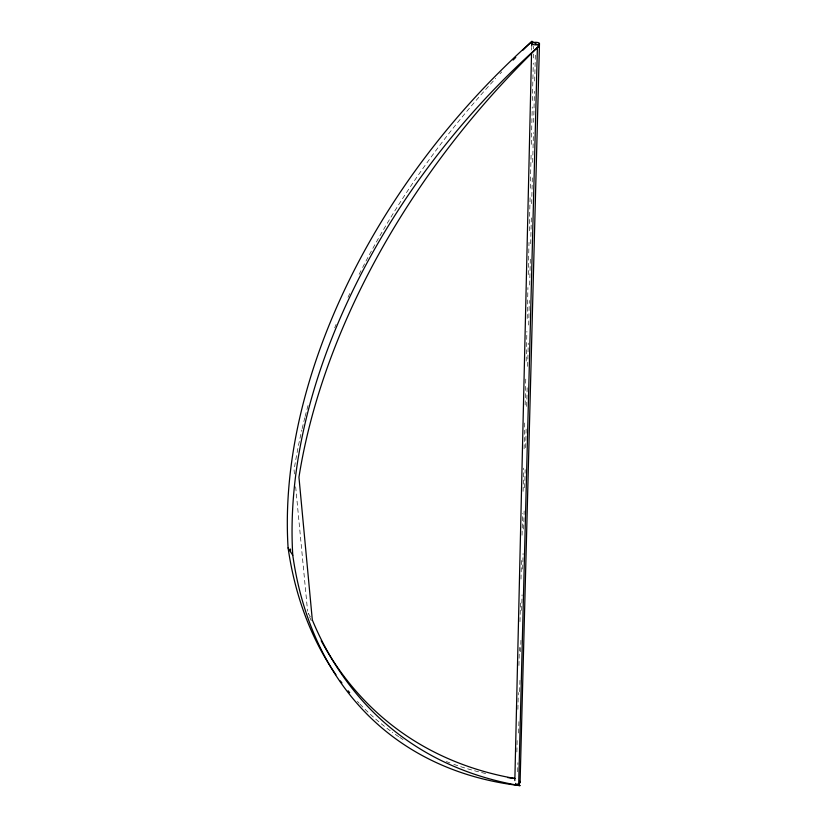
<?xml version="1.0" encoding="UTF-8"?>
<svg xmlns="http://www.w3.org/2000/svg" width="827" height="827" viewBox="0 0 827 827"><rect width="100%" height="100%" fill="white"/><g stroke="black" fill="none" stroke-linecap="round" stroke-linejoin="round"><path stroke-width="0.62" stroke-dasharray="4.13 3.1" d="M531.606 50.023L531.668 47.439M516.885 751.919L517.216 737.725M517.898 709.349L518.291 692.581M518.942 665.497L519.366 647.438M519.987 621.635L520.441 602.283M521 579.065L521.486 558.432M522.044 535.214L522.561 513.288M523.088 491.352L523.636 468.134M524.101 448.792L524.711 422.99M525.145 404.93L525.786 377.846M526.189 361.068L526.892 331.4M527.202 318.509L527.936 287.548M528.246 274.647L529.011 242.404M529.29 230.795L530.117 195.968M530.303 188.225L531.13 153.398M531.347 144.363L532.237 106.962M532.392 100.512L533.281 63.1M533.405 57.942L533.498 54.075M533.622 48.917L533.684 46.333M517.702 771.746L517.919 762.711M518.653 733.011L518.942 721.392M519.666 691.703L519.987 678.791M520.659 651.676L521.01 637.472M521.672 610.367L522.054 594.871M522.685 569.048L523.067 553.552M523.677 529.022L524.122 510.952M524.69 487.713L525.135 469.633M525.672 447.686L526.179 427.032M526.696 406.377L527.202 385.713M527.678 366.351L528.246 343.112M528.691 325.032L529.29 300.501M529.673 285.015L530.314 259.192M530.696 243.696L531.358 216.581M531.678 203.669L532.381 175.272M532.691 162.361L533.425 132.661M533.673 122.334L534.438 91.352M534.697 81.025L535.389 52.618M308.357 613.51L310.342 616.725M294.433 473.954L294.061 470.108A573.38 367.25 -49.1 0 1 301.855 429.895M295.663 486.772L307.582 611.163M485.604 773.483A539.545 356.344 -49.9 0 1 451.149 763.362M449.95 762.918A539.545 356.344 -49.9 0 1 446.363 761.543M403.007 739.514A539.545 356.344 -49.9 0 1 399.761 737.395M398.686 736.681A539.545 356.344 -49.9 0 1 392.318 732.246M390.22 730.717A539.545 356.344 -49.9 0 1 360.045 704.201M359.156 703.27A539.545 356.344 -49.9 0 1 357.409 701.399M302.155 428.613A573.38 367.25 -49.1 0 1 304.812 417.718M305.122 416.498A573.38 367.25 -49.1 0 1 308.037 405.499M334.677 327.864A573.38 367.25 -49.1 0 1 336.124 324.349M348.012 297.338A573.38 367.25 -49.1 0 1 350.7 291.6M359.125 274.378A573.38 367.25 -49.1 0 1 362.05 268.63M362.639 267.483A573.38 367.25 -49.1 0 1 495.693 78.441M499.994 73.799A573.38 367.25 -49.1 0 1 501.72 71.959M311.241 620.632A603.224 393.807 -51.7 0 1 308.192 613.624"/><path stroke-width="1.24" d="M514.839 780.647L531.523 53.889M531.699 46.147L531.761 43.562M537.405 47.284L518.694 783.862L519.935 785.65A607.328 394.097 -51.5 0 1 312.317 619.95L298.95 477.189A577.101 367.333 -48.9 0 1 539.328 45.826L531.937 41.35A573.38 367.25 -49.1 0 0 522.902 50.189M520.09 782.208L539.473 43.593A3.866 1.282 -0.3 0 0 533.756 42.466A3.866 1.282 -0.3 0 0 533.611 44.689A3.866 1.282 -0.3 0 0 539.473 43.593M290.422 551.557L290.515 549.025M531.937 41.35A529.621 347.009 -48.9 0 0 288.096 547.887L292.768 555.258A543.143 356.551 -49.8 0 0 519.935 785.65M507.582 777.535A539.545 356.344 -49.9 0 0 514.973 778.517A603.224 393.807 -51.7 0 1 321.176 640.718M349.707 692.706A539.545 356.344 -49.9 0 1 348.115 690.803M341.902 682.937A539.545 356.344 -49.9 0 1 340.383 680.921M335.938 674.729A539.545 356.344 -49.9 0 1 288.096 547.887M513.102 60.071A573.38 367.25 -49.1 0 1 515.759 57.363M292.768 555.258A533.095 347.144 -48.8 0 1 539.328 45.826M519.78 781.205A2.646 1.985 3.3 0 1 519.687 783.19A2.646 1.985 3.3 0 1 517.351 784.058M516.048 783.727A2.646 1.985 3.3 0 1 515.51 783.376"/></g></svg>
